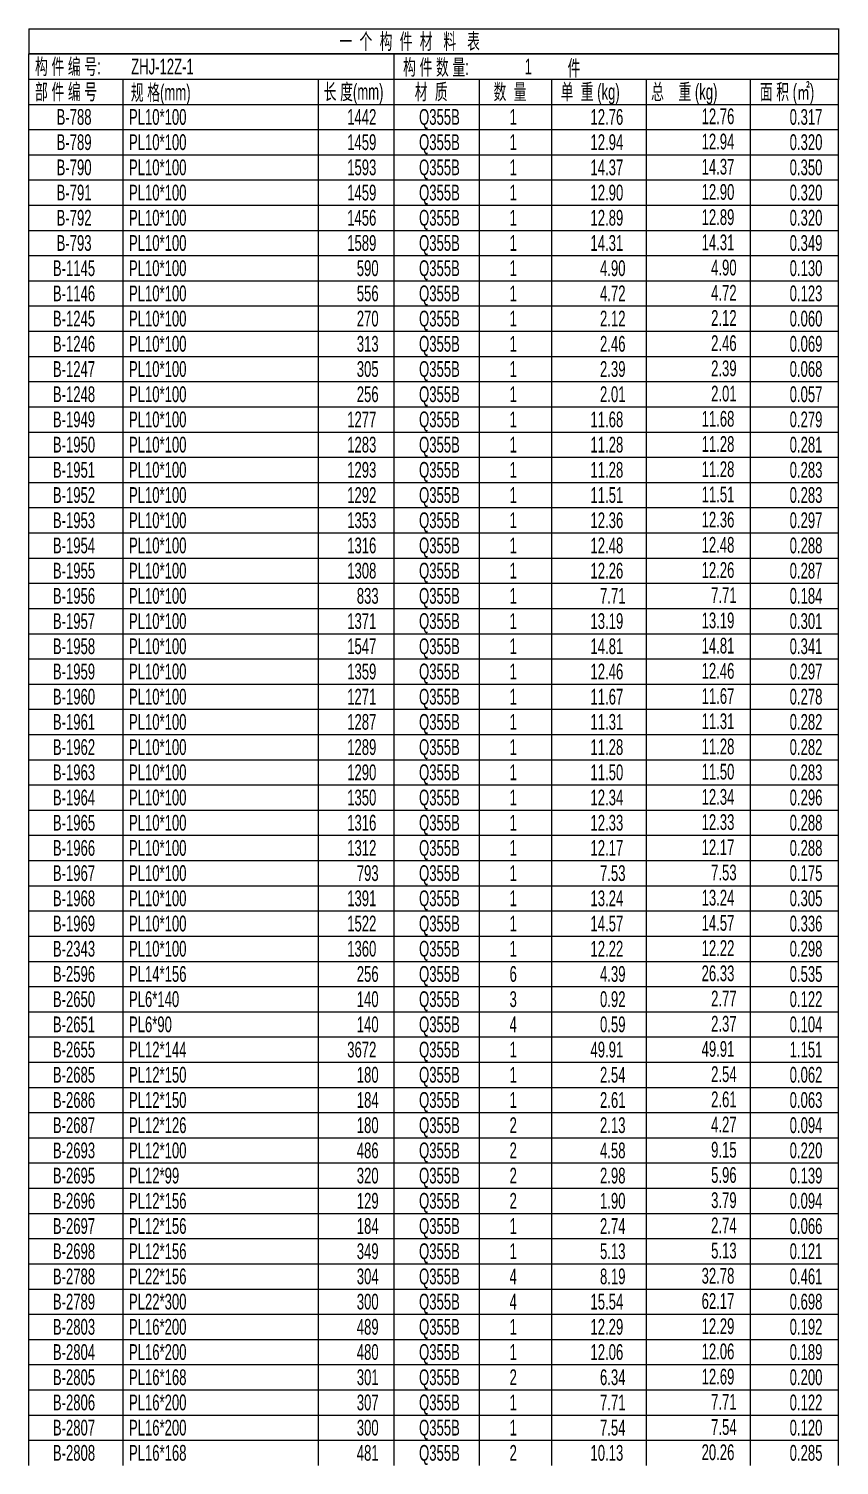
# Model space of a CAD drawing. Header units: millimetres. Extents: x 2835 to 3384, y 515 to 971.
# Drawn here: x 3037.8 to 3166.4, y 743.2 to 971.2 of the extents above; entities that cross this region are included whole.
import ezdxf

# ---------------------------------------------------------------- set-up
doc = ezdxf.new("R2010")
doc.units = ezdxf.units.MM
doc.linetypes.add('XKITLINE00', pattern=[0])
doc.layers.add('OtherObjectType', color=1, linetype='Continuous', lineweight=0)
doc.styles.add('romsim', font='arial.ttf')
doc.styles.get("Standard").update_dxf_attribs({"font": 'arial.ttf'})
doc.styles.add('宋体', font='arial.ttf')
doc.styles.add('新宋体', font='arial.ttf')

# ---------------------------------------------------------------- blocks, each defined once
blk = doc.blocks.new('table')
at = {"layer": 'OtherObjectType', "color": 7, "linetype": 'XKITLINE00', "lineweight": 0}
for p, q in [((0, 0), (128.6, 0)), ((0, 0), (0, -4)), ((128.5, 0), (128.5, -4)), ((0, -4), (128.6, -4)), ((0, -12), (0, -4)), ((128.5, -4), (0, -4)), ((58, -8), (58, -4)), ((128.5, -4), (128.5, -8)), ((0, -8), (128.6, -8)), ((15, -12), (15, -8)), ((46, -12), (46, -8)), ((58, -12), (58, -8)), ((71.5, -12), (71.5, -8)), ((83, -12), (83, -8)), ((98, -12), (98, -8)), ((114.5, -12), (114.5, -8)), ((128.5, -12), (128.5, -8)), ((0, -16), (0, -12)), ((0, -12), (128.5, -12)), ((0, -12), (128.5, -12)), ((15, -16), (15, -12)), ((46, -16), (46, -12)), ((58, -16), (58, -12)), ((71.5, -16), (71.5, -12)), ((83, -16), (83, -12)), ((98, -16), (98, -12)), ((114.5, -16), (114.5, -12)), ((128.5, -16), (128.5, -12)), ((0, -20), (0, -16)), ((0, -16), (128.5, -16)), ((0, -16), (128.5, -16)), ((15, -20), (15, -16)), ((46, -20), (46, -16)), ((58, -20), (58, -16)), ((71.5, -20), (71.5, -16)), ((83, -20), (83, -16)), ((98, -20), (98, -16)), ((114.5, -20), (114.5, -16)), ((128.5, -20), (128.5, -16)), ((0, -24), (0, -20)), ((0, -20), (128.5, -20)), ((0, -20), (128.5, -20)), ((15, -24), (15, -20)), ((46, -24), (46, -20)), ((58, -24), (58, -20)), ((71.5, -24), (71.5, -20)), ((83, -24), (83, -20)), ((98, -24), (98, -20)), ((114.5, -24), (114.5, -20)), ((128.5, -24), (128.5, -20)), ((0, -28), (0, -24)), ((0, -24), (128.5, -24)), ((0, -24), (128.5, -24)), ((15, -28), (15, -24)), ((46, -28), (46, -24)), ((58, -28), (58, -24)), ((71.5, -28), (71.5, -24)), ((83, -28), (83, -24)), ((98, -28), (98, -24)), ((114.5, -28), (114.5, -24)), ((128.5, -28), (128.5, -24)), ((0, -32), (0, -28)), ((0, -28), (128.5, -28)), ((0, -28), (128.5, -28)), ((15, -32), (15, -28)), ((46, -32), (46, -28)), ((58, -32), (58, -28)), ((71.5, -32), (71.5, -28)), ((83, -32), (83, -28)), ((98, -32), (98, -28)), ((114.5, -32), (114.5, -28)), ((128.5, -32), (128.5, -28)), ((0, -36), (0, -32)), ((0, -32), (128.5, -32)), ((0, -32), (128.5, -32)), ((15, -36), (15, -32)), ((46, -36), (46, -32)), ((58, -36), (58, -32)), ((71.5, -36), (71.5, -32)), ((83, -36), (83, -32)), ((98, -36), (98, -32)), ((114.5, -36), (114.5, -32)), ((128.5, -36), (128.5, -32)), ((0, -40), (0, -36)), ((0, -36), (128.5, -36)), ((0, -36), (128.5, -36)), ((15, -40), (15, -36)), ((46, -40), (46, -36)), ((58, -40), (58, -36)), ((71.5, -40), (71.5, -36)), ((83, -40), (83, -36)), ((98, -40), (98, -36)), ((114.5, -40), (114.5, -36)), ((128.5, -40), (128.5, -36)), ((0, -44), (0, -40)), ((0, -40), (128.5, -40)), ((0, -40), (128.5, -40)), ((15, -44), (15, -40)), ((46, -44), (46, -40)), ((58, -44), (58, -40)), ((71.5, -44), (71.5, -40)), ((83, -44), (83, -40)), ((98, -44), (98, -40)), ((114.5, -44), (114.5, -40)), ((128.5, -44), (128.5, -40)), ((0, -48), (0, -44)), ((0, -44), (128.5, -44)), ((0, -44), (128.5, -44)), ((15, -48), (15, -44)), ((46, -48), (46, -44)), ((58, -48), (58, -44)), ((71.5, -48), (71.5, -44)), ((83, -48), (83, -44)), ((98, -48), (98, -44)), ((114.5, -48), (114.5, -44)), ((128.5, -48), (128.5, -44)), ((0, -52), (0, -48)), ((0, -48), (128.5, -48)), ((0, -48), (128.5, -48)), ((15, -52), (15, -48)), ((46, -52), (46, -48)), ((58, -52), (58, -48)), ((71.5, -52), (71.5, -48)), ((83, -52), (83, -48)), ((98, -52), (98, -48)), ((114.5, -52), (114.5, -48)), ((128.5, -52), (128.5, -48)), ((0, -56), (0, -52)), ((0, -52), (128.5, -52)), ((0, -52), (128.5, -52)), ((15, -56), (15, -52)), ((46, -56), (46, -52)), ((58, -56), (58, -52)), ((71.5, -56), (71.5, -52)), ((83, -56), (83, -52)), ((98, -56), (98, -52)), ((114.5, -56), (114.5, -52)), ((128.5, -56), (128.5, -52)), ((0, -60), (0, -56)), ((0, -56), (128.5, -56)), ((0, -56), (128.5, -56)), ((15, -60), (15, -56)), ((46, -60), (46, -56)), ((58, -60), (58, -56)), ((71.5, -60), (71.5, -56)), ((83, -60), (83, -56)), ((98, -60), (98, -56)), ((114.5, -60), (114.5, -56)), ((128.5, -60), (128.5, -56)), ((0, -64), (0, -60)), ((0, -60), (128.5, -60)), ((0, -60), (128.5, -60)), ((15, -64), (15, -60)), ((46, -64), (46, -60)), ((58, -64), (58, -60)), ((71.5, -64), (71.5, -60)), ((83, -64), (83, -60)), ((98, -64), (98, -60)), ((114.5, -64), (114.5, -60)), ((128.5, -64), (128.5, -60)), ((0, -68), (0, -64)), ((0, -64), (128.5, -64)), ((0, -64), (128.5, -64)), ((15, -68), (15, -64)), ((46, -68), (46, -64)), ((58, -68), (58, -64)), ((71.5, -68), (71.5, -64)), ((83, -68), (83, -64)), ((98, -68), (98, -64)), ((114.5, -68), (114.5, -64)), ((128.5, -68), (128.5, -64)), ((0, -72), (0, -68)), ((0, -68), (128.5, -68)), ((0, -68), (128.5, -68)), ((15, -72), (15, -68)), ((46, -72), (46, -68)), ((58, -72), (58, -68)), ((71.5, -72), (71.5, -68)), ((83, -72), (83, -68)), ((98, -72), (98, -68)), ((114.5, -72), (114.5, -68)), ((128.5, -72), (128.5, -68)), ((0, -76), (0, -72)), ((0, -72), (128.5, -72)), ((0, -72), (128.5, -72)), ((15, -76), (15, -72)), ((46, -76), (46, -72)), ((58, -76), (58, -72)), ((71.5, -76), (71.5, -72)), ((83, -76), (83, -72)), ((98, -76), (98, -72)), ((114.5, -76), (114.5, -72)), ((128.5, -76), (128.5, -72)), ((0, -80), (0, -76)), ((0, -76), (128.5, -76)), ((0, -76), (128.5, -76)), ((15, -80), (15, -76)), ((46, -80), (46, -76)), ((58, -80), (58, -76)), ((71.5, -80), (71.5, -76)), ((83, -80), (83, -76)), ((98, -80), (98, -76)), ((114.5, -80), (114.5, -76)), ((128.5, -80), (128.5, -76)), ((0, -84), (0, -80)), ((0, -80), (128.5, -80)), ((0, -80), (128.5, -80)), ((15, -84), (15, -80)), ((46, -84), (46, -80)), ((58, -84), (58, -80)), ((71.5, -84), (71.5, -80)), ((83, -84), (83, -80)), ((98, -84), (98, -80)), ((114.5, -84), (114.5, -80)), ((128.5, -84), (128.5, -80)), ((0, -88), (0, -84)), ((0, -84), (128.5, -84)), ((0, -84), (128.5, -84)), ((15, -88), (15, -84)), ((46, -88), (46, -84)), ((58, -88), (58, -84)), ((71.5, -88), (71.5, -84)), ((83, -88), (83, -84)), ((98, -88), (98, -84)), ((114.5, -88), (114.5, -84)), ((128.5, -88), (128.5, -84)), ((0, -92), (0, -88)), ((0, -88), (128.5, -88)), ((0, -88), (128.5, -88)), ((15, -92), (15, -88)), ((46, -92), (46, -88)), ((58, -92), (58, -88)), ((71.5, -92), (71.5, -88)), ((83, -92), (83, -88)), ((98, -92), (98, -88)), ((114.5, -92), (114.5, -88)), ((128.5, -92), (128.5, -88)), ((0, -96), (0, -92)), ((0, -92), (128.5, -92)), ((0, -92), (128.5, -92)), ((15, -96), (15, -92)), ((46, -96), (46, -92)), ((58, -96), (58, -92)), ((71.5, -96), (71.5, -92)), ((83, -96), (83, -92)), ((98, -96), (98, -92)), ((114.5, -96), (114.5, -92)), ((128.5, -96), (128.5, -92)), ((0, -100), (0, -96)), ((0, -96), (128.5, -96)), ((0, -96), (128.5, -96)), ((15, -100), (15, -96)), ((46, -100), (46, -96)), ((58, -100), (58, -96)), ((71.5, -100), (71.5, -96)), ((83, -100), (83, -96)), ((98, -100), (98, -96)), ((114.5, -100), (114.5, -96)), ((128.5, -100), (128.5, -96)), ((0, -104), (0, -100)), ((0, -100), (128.5, -100)), ((0, -100), (128.5, -100)), ((15, -104), (15, -100)), ((46, -104), (46, -100)), ((58, -104), (58, -100)), ((71.5, -104), (71.5, -100)), ((83, -104), (83, -100)), ((98, -104), (98, -100)), ((114.5, -104), (114.5, -100)), ((128.5, -104), (128.5, -100)), ((0, -108), (0, -104)), ((0, -104), (128.5, -104)), ((0, -104), (128.5, -104)), ((15, -108), (15, -104)), ((46, -108), (46, -104)), ((58, -108), (58, -104)), ((71.5, -108), (71.5, -104)), ((83, -108), (83, -104)), ((98, -108), (98, -104)), ((114.5, -108), (114.5, -104)), ((128.5, -108), (128.5, -104)), ((0, -112), (0, -108)), ((0, -108), (128.5, -108)), ((0, -108), (128.5, -108)), ((15, -112), (15, -108)), ((46, -112), (46, -108)), ((58, -112), (58, -108)), ((71.5, -112), (71.5, -108)), ((83, -112), (83, -108)), ((98, -112), (98, -108)), ((114.5, -112), (114.5, -108)), ((128.5, -112), (128.5, -108)), ((0, -116), (0, -112)), ((0, -112), (128.5, -112)), ((0, -112), (128.5, -112)), ((15, -116), (15, -112)), ((46, -116), (46, -112)), ((58, -116), (58, -112)), ((71.5, -116), (71.5, -112)), ((83, -116), (83, -112)), ((98, -116), (98, -112)), ((114.5, -116), (114.5, -112)), ((128.5, -116), (128.5, -112)), ((0, -120), (0, -116)), ((0, -116), (128.5, -116)), ((0, -116), (128.5, -116)), ((15, -120), (15, -116)), ((46, -120), (46, -116)), ((58, -120), (58, -116)), ((71.5, -120), (71.5, -116)), ((83, -120), (83, -116)), ((98, -120), (98, -116)), ((114.5, -120), (114.5, -116)), ((128.5, -120), (128.5, -116)), ((0, -124), (0, -120)), ((0, -120), (128.5, -120)), ((0, -120), (128.5, -120)), ((15, -124), (15, -120)), ((46, -124), (46, -120)), ((58, -124), (58, -120)), ((71.5, -124), (71.5, -120)), ((83, -124), (83, -120)), ((98, -124), (98, -120)), ((114.5, -124), (114.5, -120)), ((128.5, -124), (128.5, -120)), ((0, -128), (0, -124)), ((0, -124), (128.5, -124)), ((0, -124), (128.5, -124)), ((15, -128), (15, -124)), ((46, -128), (46, -124)), ((58, -128), (58, -124)), ((71.5, -128), (71.5, -124)), ((83, -128), (83, -124)), ((98, -128), (98, -124)), ((114.5, -128), (114.5, -124)), ((128.5, -128), (128.5, -124)), ((0, -132), (0, -128)), ((0, -128), (128.5, -128)), ((0, -128), (128.5, -128)), ((15, -132), (15, -128)), ((46, -132), (46, -128)), ((58, -132), (58, -128)), ((71.5, -132), (71.5, -128)), ((83, -132), (83, -128)), ((98, -132), (98, -128)), ((114.5, -132), (114.5, -128)), ((128.5, -132), (128.5, -128)), ((0, -136), (0, -132)), ((0, -132), (128.5, -132)), ((0, -132), (128.5, -132)), ((15, -136), (15, -132)), ((46, -136), (46, -132)), ((58, -136), (58, -132)), ((71.5, -136), (71.5, -132)), ((83, -136), (83, -132)), ((98, -136), (98, -132)), ((114.5, -136), (114.5, -132)), ((128.5, -136), (128.5, -132)), ((0, -140), (0, -136)), ((0, -136), (128.5, -136)), ((0, -136), (128.5, -136)), ((15, -140), (15, -136)), ((46, -140), (46, -136)), ((58, -140), (58, -136)), ((71.5, -140), (71.5, -136)), ((83, -140), (83, -136)), ((98, -140), (98, -136)), ((114.5, -140), (114.5, -136)), ((128.5, -140), (128.5, -136)), ((0, -144), (0, -140)), ((0, -140), (128.5, -140)), ((0, -140), (128.5, -140)), ((15, -144), (15, -140)), ((46, -144), (46, -140)), ((58, -144), (58, -140)), ((71.5, -144), (71.5, -140)), ((83, -144), (83, -140)), ((98, -144), (98, -140)), ((114.5, -144), (114.5, -140)), ((128.5, -144), (128.5, -140)), ((0, -148), (0, -144)), ((0, -144), (128.5, -144)), ((0, -144), (128.5, -144)), ((15, -148), (15, -144)), ((46, -148), (46, -144)), ((58, -148), (58, -144)), ((71.5, -148), (71.5, -144)), ((83, -148), (83, -144)), ((98, -148), (98, -144)), ((114.5, -148), (114.5, -144)), ((128.5, -148), (128.5, -144)), ((0, -152), (0, -148)), ((0, -148), (128.5, -148)), ((0, -148), (128.5, -148)), ((15, -152), (15, -148)), ((46, -152), (46, -148)), ((58, -152), (58, -148)), ((71.5, -152), (71.5, -148)), ((83, -152), (83, -148)), ((98, -152), (98, -148)), ((114.5, -152), (114.5, -148)), ((128.5, -152), (128.5, -148)), ((0, -156), (0, -152)), ((0, -152), (128.5, -152)), ((0, -152), (128.5, -152)), ((15, -156), (15, -152)), ((46, -156), (46, -152)), ((58, -156), (58, -152)), ((71.5, -156), (71.5, -152)), ((83, -156), (83, -152)), ((98, -156), (98, -152)), ((114.5, -156), (114.5, -152)), ((128.5, -156), (128.5, -152)), ((0, -160), (0, -156)), ((0, -156), (128.5, -156)), ((0, -156), (128.5, -156)), ((15, -160), (15, -156)), ((46, -160), (46, -156)), ((58, -160), (58, -156)), ((71.5, -160), (71.5, -156)), ((83, -160), (83, -156)), ((98, -160), (98, -156)), ((114.5, -160), (114.5, -156)), ((128.5, -160), (128.5, -156)), ((0, -164), (0, -160)), ((0, -160), (128.5, -160)), ((0, -160), (128.5, -160)), ((15, -164), (15, -160)), ((46, -164), (46, -160)), ((58, -164), (58, -160)), ((71.5, -164), (71.5, -160)), ((83, -164), (83, -160)), ((98, -164), (98, -160)), ((114.5, -164), (114.5, -160)), ((128.5, -164), (128.5, -160)), ((0, -168), (0, -164)), ((0, -164), (128.5, -164)), ((0, -164), (128.5, -164)), ((15, -168), (15, -164)), ((46, -168), (46, -164)), ((58, -168), (58, -164)), ((71.5, -168), (71.5, -164)), ((83, -168), (83, -164)), ((98, -168), (98, -164)), ((114.5, -168), (114.5, -164)), ((128.5, -168), (128.5, -164)), ((0, -172), (0, -168)), ((0, -168), (128.5, -168)), ((0, -168), (128.5, -168)), ((15, -172), (15, -168)), ((46, -172), (46, -168)), ((58, -172), (58, -168)), ((71.5, -172), (71.5, -168)), ((83, -172), (83, -168)), ((98, -172), (98, -168)), ((114.5, -172), (114.5, -168)), ((128.5, -172), (128.5, -168)), ((0, -176), (0, -172)), ((0, -172), (128.5, -172)), ((0, -172), (128.5, -172)), ((15, -176), (15, -172)), ((46, -176), (46, -172)), ((58, -176), (58, -172)), ((71.5, -176), (71.5, -172)), ((83, -176), (83, -172)), ((98, -176), (98, -172)), ((114.5, -176), (114.5, -172)), ((128.5, -176), (128.5, -172)), ((0, -180), (0, -176)), ((0, -176), (128.5, -176)), ((0, -176), (128.5, -176)), ((15, -180), (15, -176)), ((46, -180), (46, -176)), ((58, -180), (58, -176)), ((71.5, -180), (71.5, -176)), ((83, -180), (83, -176)), ((98, -180), (98, -176)), ((114.5, -180), (114.5, -176)), ((128.5, -180), (128.5, -176)), ((0, -184), (0, -180)), ((0, -180), (128.5, -180)), ((0, -180), (128.5, -180)), ((15, -184), (15, -180)), ((46, -184), (46, -180)), ((58, -184), (58, -180)), ((71.5, -184), (71.5, -180)), ((83, -184), (83, -180)), ((98, -184), (98, -180)), ((114.5, -184), (114.5, -180)), ((128.5, -184), (128.5, -180)), ((0, -188), (0, -184)), ((0, -184), (128.5, -184)), ((0, -184), (128.5, -184)), ((15, -188), (15, -184)), ((46, -188), (46, -184)), ((58, -188), (58, -184)), ((71.5, -188), (71.5, -184)), ((83, -188), (83, -184)), ((98, -188), (98, -184)), ((114.5, -188), (114.5, -184)), ((128.5, -188), (128.5, -184)), ((0, -192), (0, -188)), ((0, -188), (128.5, -188)), ((0, -188), (128.5, -188)), ((15, -192), (15, -188)), ((46, -192), (46, -188)), ((58, -192), (58, -188)), ((71.5, -192), (71.5, -188)), ((83, -192), (83, -188)), ((98, -192), (98, -188)), ((114.5, -192), (114.5, -188)), ((128.5, -192), (128.5, -188)), ((0, -196), (0, -192)), ((0, -192), (128.5, -192)), ((0, -192), (128.5, -192)), ((15, -196), (15, -192)), ((46, -196), (46, -192)), ((58, -196), (58, -192)), ((71.5, -196), (71.5, -192)), ((83, -196), (83, -192)), ((98, -196), (98, -192)), ((114.5, -196), (114.5, -192)), ((128.5, -196), (128.5, -192)), ((0, -200), (0, -196)), ((0, -196), (128.5, -196)), ((0, -196), (128.5, -196)), ((15, -200), (15, -196)), ((46, -200), (46, -196)), ((58, -200), (58, -196)), ((71.5, -200), (71.5, -196)), ((83, -200), (83, -196)), ((98, -200), (98, -196)), ((114.5, -200), (114.5, -196)), ((128.5, -200), (128.5, -196)), ((0, -204), (0, -200)), ((0, -200), (128.5, -200)), ((0, -200), (128.5, -200)), ((15, -204), (15, -200)), ((46, -204), (46, -200)), ((58, -204), (58, -200)), ((71.5, -204), (71.5, -200)), ((83, -204), (83, -200)), ((98, -204), (98, -200)), ((114.5, -204), (114.5, -200)), ((128.5, -204), (128.5, -200)), ((0, -208), (0, -204)), ((0, -204), (128.5, -204)), ((0, -204), (128.5, -204)), ((15, -208), (15, -204)), ((46, -208), (46, -204)), ((58, -208), (58, -204)), ((71.5, -208), (71.5, -204)), ((83, -208), (83, -204)), ((98, -208), (98, -204)), ((114.5, -208), (114.5, -204)), ((128.5, -208), (128.5, -204)), ((0, -212), (0, -208)), ((0, -208), (128.5, -208)), ((0, -208), (128.5, -208)), ((15, -212), (15, -208)), ((46, -212), (46, -208)), ((58, -212), (58, -208)), ((71.5, -212), (71.5, -208)), ((83, -212), (83, -208)), ((98, -212), (98, -208)), ((114.5, -212), (114.5, -208)), ((128.5, -212), (128.5, -208)), ((0, -216), (0, -212)), ((0, -212), (128.5, -212)), ((0, -212), (128.5, -212)), ((15, -216), (15, -212)), ((46, -216), (46, -212)), ((58, -216), (58, -212)), ((71.5, -216), (71.5, -212)), ((83, -216), (83, -212)), ((98, -216), (98, -212)), ((114.5, -216), (114.5, -212)), ((128.5, -216), (128.5, -212)), ((0, -220), (0, -216)), ((0, -216), (128.5, -216)), ((0, -216), (128.5, -216)), ((15, -220), (15, -216)), ((46, -220), (46, -216)), ((58, -220), (58, -216)), ((71.5, -220), (71.5, -216)), ((83, -220), (83, -216)), ((98, -220), (98, -216)), ((114.5, -220), (114.5, -216)), ((128.5, -220), (128.5, -216)), ((0, -224), (0, -220)), ((0, -220), (128.5, -220)), ((0, -220), (128.5, -220)), ((15, -224), (15, -220)), ((46, -224), (46, -220)), ((58, -224), (58, -220)), ((71.5, -224), (71.5, -220)), ((83, -224), (83, -220)), ((98, -224), (98, -220)), ((114.5, -224), (114.5, -220)), ((128.5, -224), (128.5, -220)), ((0, -228), (0, -224)), ((0, -224), (128.5, -224)), ((0, -224), (128.5, -224)), ((15, -228), (15, -224)), ((46, -228), (46, -224)), ((58, -228), (58, -224)), ((71.5, -228), (71.5, -224)), ((83, -228), (83, -224)), ((98, -228), (98, -224)), ((114.5, -228), (114.5, -224)), ((128.5, -228), (128.5, -224))]:
    blk.add_line(p, q, dxfattribs=at)
for tag, p in [('总重量', (16.03, -455.28)), ('总面积', (60.37, -455.36))]:
    blk.add_attdef(tag, p, '', height=2.5)
at = {"layer": 'OtherObjectType', "color": 7, "width": 0.595}
for s, style, p in [('一  个  构  件  材   料   表', '宋体', (49.3, -3.25)), ('构 件 编 号:', '宋体', (1, -7.25)), ('构 件 数 量:', '宋体', (59.4, -7.35)), ('ZHJ-12Z-1', 'romsim', (16.25, -7.25)), ('1', 'romsim', (78.69, -7.25)), ('件', '宋体', (85.5, -7.5)), ('部 件 编 号', '宋体', (1, -11.25)), ('规 格(mm)', '宋体', (16.2, -11.35)), ('长 度(mm)', '宋体', (46.8, -11.25)), ('材  质', '宋体', (61.25, -11.25)), ('数  量', '宋体', (73.75, -11.25)), ('单  重 (kg)', '宋体', (84.4, -11.25)), ('总    重 (kg)', '宋体', (98.75, -11.25)), ('面 积 (㎡)', '宋体', (116, -11.25)), ('B-788', '新宋体', (4.42, -15.25)), ('PL10*100', '宋体', (15.9, -15.25)), ('1442', 'romsim', (50.53, -15.25)), ('Q355B', '宋体', (61.93, -15.25)), ('1', 'romsim', (76.29, -15.25)), ('12.76', 'romsim', (89.13, -15.25)), ('12.76', 'romsim', (106.76, -15.15)), ('0.317', 'romsim', (120.73, -15.25)), ('B-789', '新宋体', (4.42, -19.25)), ('PL10*100', '宋体', (15.9, -19.25)), ('1459', 'romsim', (50.53, -19.25)), ('Q355B', '宋体', (61.93, -19.25)), ('1', 'romsim', (76.29, -19.25)), ('12.94', 'romsim', (89.13, -19.25)), ('12.94', 'romsim', (106.76, -19.15)), ('0.320', 'romsim', (120.73, -19.25)), ('B-790', '新宋体', (4.42, -23.25)), ('PL10*100', '宋体', (15.9, -23.25)), ('1593', 'romsim', (50.53, -23.25)), ('Q355B', '宋体', (61.93, -23.25)), ('1', 'romsim', (76.29, -23.25)), ('14.37', 'romsim', (89.13, -23.25)), ('14.37', 'romsim', (106.76, -23.15)), ('0.350', 'romsim', (120.73, -23.25)), ('B-791', '新宋体', (4.42, -27.25)), ('PL10*100', '宋体', (15.9, -27.25)), ('1459', 'romsim', (50.53, -27.25)), ('Q355B', '宋体', (61.93, -27.25)), ('1', 'romsim', (76.29, -27.25)), ('12.90', 'romsim', (89.13, -27.25)), ('12.90', 'romsim', (106.76, -27.15)), ('0.320', 'romsim', (120.73, -27.25)), ('B-792', '新宋体', (4.42, -31.25)), ('PL10*100', '宋体', (15.9, -31.25)), ('1456', 'romsim', (50.53, -31.25)), ('Q355B', '宋体', (61.93, -31.25)), ('1', 'romsim', (76.29, -31.25)), ('12.89', 'romsim', (89.13, -31.25)), ('12.89', 'romsim', (106.76, -31.15)), ('0.320', 'romsim', (120.73, -31.25)), ('B-793', '新宋体', (4.42, -35.25)), ('PL10*100', '宋体', (15.9, -35.25)), ('1589', 'romsim', (50.53, -35.25)), ('Q355B', '宋体', (61.93, -35.25)), ('1', 'romsim', (76.29, -35.25)), ('14.31', 'romsim', (89.13, -35.25)), ('14.31', 'romsim', (106.76, -35.15)), ('0.349', 'romsim', (120.73, -35.25)), ('B-1145', '新宋体', (3.83, -39.25)), ('PL10*100', '宋体', (15.9, -39.25)), ('590', 'romsim', (52.05, -39.25)), ('Q355B', '宋体', (61.93, -39.25)), ('1', 'romsim', (76.29, -39.25)), ('4.90', 'romsim', (90.64, -39.25)), ('4.90', 'romsim', (108.27, -39.15)), ('0.130', 'romsim', (120.73, -39.25)), ('B-1146', '新宋体', (3.83, -43.25)), ('PL10*100', '宋体', (15.9, -43.25)), ('556', 'romsim', (52.05, -43.25)), ('Q355B', '宋体', (61.93, -43.25)), ('1', 'romsim', (76.29, -43.25)), ('4.72', 'romsim', (90.64, -43.25)), ('4.72', 'romsim', (108.27, -43.15)), ('0.123', 'romsim', (120.73, -43.25)), ('B-1245', '新宋体', (3.83, -47.25)), ('PL10*100', '宋体', (15.9, -47.25)), ('270', 'romsim', (52.05, -47.25)), ('Q355B', '宋体', (61.93, -47.25)), ('1', 'romsim', (76.29, -47.25)), ('2.12', 'romsim', (90.64, -47.25)), ('2.12', 'romsim', (108.27, -47.15)), ('0.060', 'romsim', (120.73, -47.25)), ('B-1246', '新宋体', (3.83, -51.25)), ('PL10*100', '宋体', (15.9, -51.25)), ('313', 'romsim', (52.05, -51.25)), ('Q355B', '宋体', (61.93, -51.25)), ('1', 'romsim', (76.29, -51.25)), ('2.46', 'romsim', (90.64, -51.25)), ('2.46', 'romsim', (108.27, -51.15)), ('0.069', 'romsim', (120.73, -51.25)), ('B-1247', '新宋体', (3.83, -55.25)), ('PL10*100', '宋体', (15.9, -55.25)), ('305', 'romsim', (52.05, -55.25)), ('Q355B', '宋体', (61.93, -55.25)), ('1', 'romsim', (76.29, -55.25)), ('2.39', 'romsim', (90.64, -55.25)), ('2.39', 'romsim', (108.27, -55.15)), ('0.068', 'romsim', (120.73, -55.25)), ('B-1248', '新宋体', (3.83, -59.25)), ('PL10*100', '宋体', (15.9, -59.25)), ('256', 'romsim', (52.05, -59.25)), ('Q355B', '宋体', (61.93, -59.25)), ('1', 'romsim', (76.29, -59.25)), ('2.01', 'romsim', (90.64, -59.25)), ('2.01', 'romsim', (108.27, -59.15)), ('0.057', 'romsim', (120.73, -59.25)), ('B-1949', '新宋体', (3.83, -63.25)), ('PL10*100', '宋体', (15.9, -63.25)), ('1277', 'romsim', (50.53, -63.25)), ('Q355B', '宋体', (61.93, -63.25)), ('1', 'romsim', (76.29, -63.25)), ('11.68', 'romsim', (89.13, -63.25)), ('11.68', 'romsim', (106.76, -63.15)), ('0.279', 'romsim', (120.73, -63.25)), ('B-1950', '新宋体', (3.83, -67.25)), ('PL10*100', '宋体', (15.9, -67.25)), ('1283', 'romsim', (50.53, -67.25)), ('Q355B', '宋体', (61.93, -67.25)), ('1', 'romsim', (76.29, -67.25)), ('11.28', 'romsim', (89.13, -67.25)), ('11.28', 'romsim', (106.76, -67.15)), ('0.281', 'romsim', (120.73, -67.25)), ('B-1951', '新宋体', (3.83, -71.25)), ('PL10*100', '宋体', (15.9, -71.25)), ('1293', 'romsim', (50.53, -71.25)), ('Q355B', '宋体', (61.93, -71.25)), ('1', 'romsim', (76.29, -71.25)), ('11.28', 'romsim', (89.13, -71.25)), ('11.28', 'romsim', (106.76, -71.15)), ('0.283', 'romsim', (120.73, -71.25)), ('B-1952', '新宋体', (3.83, -75.25)), ('PL10*100', '宋体', (15.9, -75.25)), ('1292', 'romsim', (50.53, -75.25)), ('Q355B', '宋体', (61.93, -75.25)), ('1', 'romsim', (76.29, -75.25)), ('11.51', 'romsim', (89.13, -75.25)), ('11.51', 'romsim', (106.76, -75.15)), ('0.283', 'romsim', (120.73, -75.25)), ('B-1953', '新宋体', (3.83, -79.25)), ('PL10*100', '宋体', (15.9, -79.25)), ('1353', 'romsim', (50.53, -79.25)), ('Q355B', '宋体', (61.93, -79.25)), ('1', 'romsim', (76.29, -79.25)), ('12.36', 'romsim', (89.13, -79.25)), ('12.36', 'romsim', (106.76, -79.15)), ('0.297', 'romsim', (120.73, -79.25)), ('B-1954', '新宋体', (3.83, -83.25)), ('PL10*100', '宋体', (15.9, -83.25)), ('1316', 'romsim', (50.53, -83.25)), ('Q355B', '宋体', (61.93, -83.25)), ('1', 'romsim', (76.29, -83.25)), ('12.48', 'romsim', (89.13, -83.25)), ('12.48', 'romsim', (106.76, -83.15)), ('0.288', 'romsim', (120.73, -83.25)), ('B-1955', '新宋体', (3.83, -87.25)), ('PL10*100', '宋体', (15.9, -87.25)), ('1308', 'romsim', (50.53, -87.25)), ('Q355B', '宋体', (61.93, -87.25)), ('1', 'romsim', (76.29, -87.25)), ('12.26', 'romsim', (89.13, -87.25)), ('12.26', 'romsim', (106.76, -87.15)), ('0.287', 'romsim', (120.73, -87.25)), ('B-1956', '新宋体', (3.83, -91.25)), ('PL10*100', '宋体', (15.9, -91.25)), ('833', 'romsim', (52.05, -91.25)), ('Q355B', '宋体', (61.93, -91.25)), ('1', 'romsim', (76.29, -91.25)), ('7.71', 'romsim', (90.64, -91.25)), ('7.71', 'romsim', (108.27, -91.15)), ('0.184', 'romsim', (120.73, -91.25)), ('B-1957', '新宋体', (3.83, -95.25)), ('PL10*100', '宋体', (15.9, -95.25)), ('1371', 'romsim', (50.53, -95.25)), ('Q355B', '宋体', (61.93, -95.25)), ('1', 'romsim', (76.29, -95.25)), ('13.19', 'romsim', (89.13, -95.25)), ('13.19', 'romsim', (106.76, -95.15)), ('0.301', 'romsim', (120.73, -95.25)), ('B-1958', '新宋体', (3.83, -99.25)), ('PL10*100', '宋体', (15.9, -99.25)), ('1547', 'romsim', (50.53, -99.25)), ('Q355B', '宋体', (61.93, -99.25)), ('1', 'romsim', (76.29, -99.25)), ('14.81', 'romsim', (89.13, -99.25)), ('14.81', 'romsim', (106.76, -99.15)), ('0.341', 'romsim', (120.73, -99.25)), ('B-1959', '新宋体', (3.83, -103.25)), ('PL10*100', '宋体', (15.9, -103.25)), ('1359', 'romsim', (50.53, -103.25)), ('Q355B', '宋体', (61.93, -103.25)), ('1', 'romsim', (76.29, -103.25)), ('12.46', 'romsim', (89.13, -103.25)), ('12.46', 'romsim', (106.76, -103.15)), ('0.297', 'romsim', (120.73, -103.25)), ('B-1960', '新宋体', (3.83, -107.25)), ('PL10*100', '宋体', (15.9, -107.25)), ('1271', 'romsim', (50.53, -107.25)), ('Q355B', '宋体', (61.93, -107.25)), ('1', 'romsim', (76.29, -107.25)), ('11.67', 'romsim', (89.13, -107.25)), ('11.67', 'romsim', (106.76, -107.15)), ('0.278', 'romsim', (120.73, -107.25)), ('B-1961', '新宋体', (3.83, -111.25)), ('PL10*100', '宋体', (15.9, -111.25)), ('1287', 'romsim', (50.53, -111.25)), ('Q355B', '宋体', (61.93, -111.25)), ('1', 'romsim', (76.29, -111.25)), ('11.31', 'romsim', (89.13, -111.25)), ('11.31', 'romsim', (106.76, -111.15)), ('0.282', 'romsim', (120.73, -111.25)), ('B-1962', '新宋体', (3.83, -115.25)), ('PL10*100', '宋体', (15.9, -115.25)), ('1289', 'romsim', (50.53, -115.25)), ('Q355B', '宋体', (61.93, -115.25)), ('1', 'romsim', (76.29, -115.25)), ('11.28', 'romsim', (89.13, -115.25)), ('11.28', 'romsim', (106.76, -115.15)), ('0.282', 'romsim', (120.73, -115.25)), ('B-1963', '新宋体', (3.83, -119.25)), ('PL10*100', '宋体', (15.9, -119.25)), ('1290', 'romsim', (50.53, -119.25)), ('Q355B', '宋体', (61.93, -119.25)), ('1', 'romsim', (76.29, -119.25)), ('11.50', 'romsim', (89.13, -119.25)), ('11.50', 'romsim', (106.76, -119.15)), ('0.283', 'romsim', (120.73, -119.25)), ('B-1964', '新宋体', (3.83, -123.25)), ('PL10*100', '宋体', (15.9, -123.25)), ('1350', 'romsim', (50.53, -123.25)), ('Q355B', '宋体', (61.93, -123.25)), ('1', 'romsim', (76.29, -123.25)), ('12.34', 'romsim', (89.13, -123.25)), ('12.34', 'romsim', (106.76, -123.15)), ('0.296', 'romsim', (120.73, -123.25)), ('B-1965', '新宋体', (3.83, -127.25)), ('PL10*100', '宋体', (15.9, -127.25)), ('1316', 'romsim', (50.53, -127.25)), ('Q355B', '宋体', (61.93, -127.25)), ('1', 'romsim', (76.29, -127.25)), ('12.33', 'romsim', (89.13, -127.25)), ('12.33', 'romsim', (106.76, -127.15)), ('0.288', 'romsim', (120.73, -127.25)), ('B-1966', '新宋体', (3.83, -131.25)), ('PL10*100', '宋体', (15.9, -131.25)), ('1312', 'romsim', (50.53, -131.25)), ('Q355B', '宋体', (61.93, -131.25)), ('1', 'romsim', (76.29, -131.25)), ('12.17', 'romsim', (89.13, -131.25)), ('12.17', 'romsim', (106.76, -131.15)), ('0.288', 'romsim', (120.73, -131.25)), ('B-1967', '新宋体', (3.83, -135.25)), ('PL10*100', '宋体', (15.9, -135.25)), ('793', 'romsim', (52.05, -135.25)), ('Q355B', '宋体', (61.93, -135.25)), ('1', 'romsim', (76.29, -135.25)), ('7.53', 'romsim', (90.64, -135.25)), ('7.53', 'romsim', (108.27, -135.15)), ('0.175', 'romsim', (120.73, -135.25)), ('B-1968', '新宋体', (3.83, -139.25)), ('PL10*100', '宋体', (15.9, -139.25)), ('1391', 'romsim', (50.53, -139.25)), ('Q355B', '宋体', (61.93, -139.25)), ('1', 'romsim', (76.29, -139.25)), ('13.24', 'romsim', (89.13, -139.25)), ('13.24', 'romsim', (106.76, -139.15)), ('0.305', 'romsim', (120.73, -139.25)), ('B-1969', '新宋体', (3.83, -143.25)), ('PL10*100', '宋体', (15.9, -143.25)), ('1522', 'romsim', (50.53, -143.25)), ('Q355B', '宋体', (61.93, -143.25)), ('1', 'romsim', (76.29, -143.25)), ('14.57', 'romsim', (89.13, -143.25)), ('14.57', 'romsim', (106.76, -143.15)), ('0.336', 'romsim', (120.73, -143.25)), ('B-2343', '新宋体', (3.83, -147.25)), ('PL10*100', '宋体', (15.9, -147.25)), ('1360', 'romsim', (50.53, -147.25)), ('Q355B', '宋体', (61.93, -147.25)), ('1', 'romsim', (76.29, -147.25)), ('12.22', 'romsim', (89.13, -147.25)), ('12.22', 'romsim', (106.76, -147.15)), ('0.298', 'romsim', (120.73, -147.25)), ('B-2596', '新宋体', (3.83, -151.25)), ('PL14*156', '宋体', (15.9, -151.25)), ('256', 'romsim', (52.05, -151.25)), ('Q355B', '宋体', (61.93, -151.25)), ('6', 'romsim', (76.29, -151.25)), ('4.39', 'romsim', (90.64, -151.25)), ('26.33', 'romsim', (106.76, -151.15)), ('0.535', 'romsim', (120.73, -151.25)), ('B-2650', '新宋体', (3.83, -155.25)), ('PL6*140', '宋体', (15.9, -155.25)), ('140', 'romsim', (52.05, -155.25)), ('Q355B', '宋体', (61.93, -155.25)), ('3', 'romsim', (76.29, -155.25)), ('0.92', 'romsim', (90.64, -155.25)), ('2.77', 'romsim', (108.27, -155.15)), ('0.122', 'romsim', (120.73, -155.25)), ('B-2651', '新宋体', (3.83, -159.25)), ('PL6*90', '宋体', (15.9, -159.25)), ('140', 'romsim', (52.05, -159.25)), ('Q355B', '宋体', (61.93, -159.25)), ('4', 'romsim', (76.29, -159.25)), ('0.59', 'romsim', (90.64, -159.25)), ('2.37', 'romsim', (108.27, -159.15)), ('0.104', 'romsim', (120.73, -159.25)), ('B-2655', '新宋体', (3.83, -163.25)), ('PL12*144', '宋体', (15.9, -163.25)), ('3672', 'romsim', (50.53, -163.25)), ('Q355B', '宋体', (61.93, -163.25)), ('1', 'romsim', (76.29, -163.25)), ('49.91', 'romsim', (89.13, -163.25)), ('49.91', 'romsim', (106.76, -163.15)), ('1.151', 'romsim', (120.73, -163.25)), ('B-2685', '新宋体', (3.83, -167.25)), ('PL12*150', '宋体', (15.9, -167.25)), ('180', 'romsim', (52.05, -167.25)), ('Q355B', '宋体', (61.93, -167.25)), ('1', 'romsim', (76.29, -167.25)), ('2.54', 'romsim', (90.64, -167.25)), ('2.54', 'romsim', (108.27, -167.15)), ('0.062', 'romsim', (120.73, -167.25)), ('2.61', 'romsim', (108.27, -171.15)), ('B-2686', '新宋体', (3.83, -171.25)), ('PL12*150', '宋体', (15.9, -171.25)), ('184', 'romsim', (52.05, -171.25)), ('Q355B', '宋体', (61.93, -171.25)), ('1', 'romsim', (76.29, -171.25)), ('2.61', 'romsim', (90.64, -171.25)), ('0.063', 'romsim', (120.73, -171.25)), ('B-2687', '新宋体', (3.83, -175.25)), ('PL12*126', '宋体', (15.9, -175.25)), ('180', 'romsim', (52.05, -175.25)), ('Q355B', '宋体', (61.93, -175.25)), ('2', 'romsim', (76.29, -175.25)), ('2.13', 'romsim', (90.64, -175.25)), ('4.27', 'romsim', (108.27, -175.15)), ('0.094', 'romsim', (120.73, -175.25)), ('B-2693', '新宋体', (3.83, -179.25)), ('PL12*100', '宋体', (15.9, -179.25)), ('486', 'romsim', (52.05, -179.25)), ('Q355B', '宋体', (61.93, -179.25)), ('2', 'romsim', (76.29, -179.25)), ('4.58', 'romsim', (90.64, -179.25)), ('9.15', 'romsim', (108.27, -179.15)), ('0.220', 'romsim', (120.73, -179.25)), ('B-2695', '新宋体', (3.83, -183.25)), ('PL12*99', '宋体', (15.9, -183.25)), ('320', 'romsim', (52.05, -183.25)), ('Q355B', '宋体', (61.93, -183.25)), ('2', 'romsim', (76.29, -183.25)), ('2.98', 'romsim', (90.64, -183.25)), ('5.96', 'romsim', (108.27, -183.15)), ('0.139', 'romsim', (120.73, -183.25)), ('3.79', 'romsim', (108.27, -187.15)), ('B-2696', '新宋体', (3.83, -187.25)), ('PL12*156', '宋体', (15.9, -187.25)), ('129', 'romsim', (52.05, -187.25)), ('Q355B', '宋体', (61.93, -187.25)), ('2', 'romsim', (76.29, -187.25)), ('1.90', 'romsim', (90.64, -187.25)), ('0.094', 'romsim', (120.73, -187.25)), ('B-2697', '新宋体', (3.83, -191.25)), ('PL12*156', '宋体', (15.9, -191.25)), ('184', 'romsim', (52.05, -191.25)), ('Q355B', '宋体', (61.93, -191.25)), ('1', 'romsim', (76.29, -191.25)), ('2.74', 'romsim', (90.64, -191.25)), ('2.74', 'romsim', (108.27, -191.15)), ('0.066', 'romsim', (120.73, -191.25)), ('B-2698', '新宋体', (3.83, -195.25)), ('PL12*156', '宋体', (15.9, -195.25)), ('349', 'romsim', (52.05, -195.25)), ('Q355B', '宋体', (61.93, -195.25)), ('1', 'romsim', (76.29, -195.25)), ('5.13', 'romsim', (90.64, -195.25)), ('5.13', 'romsim', (108.27, -195.15)), ('0.121', 'romsim', (120.73, -195.25)), ('B-2788', '新宋体', (3.83, -199.25)), ('PL22*156', '宋体', (15.9, -199.25)), ('304', 'romsim', (52.05, -199.25)), ('Q355B', '宋体', (61.93, -199.25)), ('4', 'romsim', (76.29, -199.25)), ('8.19', 'romsim', (90.64, -199.25)), ('32.78', 'romsim', (106.76, -199.15)), ('0.461', 'romsim', (120.73, -199.25)), ('B-2789', '新宋体', (3.83, -203.25)), ('PL22*300', '宋体', (15.9, -203.25)), ('300', 'romsim', (52.05, -203.25)), ('Q355B', '宋体', (61.93, -203.25)), ('4', 'romsim', (76.29, -203.25)), ('15.54', 'romsim', (89.13, -203.25)), ('62.17', 'romsim', (106.76, -203.15)), ('0.698', 'romsim', (120.73, -203.25)), ('B-2803', '新宋体', (3.83, -207.25)), ('PL16*200', '宋体', (15.9, -207.25)), ('489', 'romsim', (52.05, -207.25)), ('Q355B', '宋体', (61.93, -207.25)), ('1', 'romsim', (76.29, -207.25)), ('12.29', 'romsim', (89.13, -207.25)), ('12.29', 'romsim', (106.76, -207.15)), ('0.192', 'romsim', (120.73, -207.25)), ('B-2804', '新宋体', (3.83, -211.25)), ('PL16*200', '宋体', (15.9, -211.25)), ('480', 'romsim', (52.05, -211.25)), ('Q355B', '宋体', (61.93, -211.25)), ('1', 'romsim', (76.29, -211.25)), ('12.06', 'romsim', (89.13, -211.25)), ('12.06', 'romsim', (106.76, -211.15)), ('0.189', 'romsim', (120.73, -211.25)), ('B-2805', '新宋体', (3.83, -215.25)), ('PL16*168', '宋体', (15.9, -215.25)), ('301', 'romsim', (52.05, -215.25)), ('Q355B', '宋体', (61.93, -215.25)), ('2', 'romsim', (76.29, -215.25)), ('6.34', 'romsim', (90.64, -215.25)), ('12.69', 'romsim', (106.76, -215.15)), ('0.200', 'romsim', (120.73, -215.25)), ('B-2806', '新宋体', (3.83, -219.25)), ('PL16*200', '宋体', (15.9, -219.25)), ('307', 'romsim', (52.05, -219.25)), ('Q355B', '宋体', (61.93, -219.25)), ('1', 'romsim', (76.29, -219.25)), ('7.71', 'romsim', (90.64, -219.25)), ('7.71', 'romsim', (108.27, -219.15)), ('0.122', 'romsim', (120.73, -219.25)), ('B-2807', '新宋体', (3.83, -223.25)), ('PL16*200', '宋体', (15.9, -223.25)), ('300', 'romsim', (52.05, -223.25)), ('Q355B', '宋体', (61.93, -223.25)), ('1', 'romsim', (76.29, -223.25)), ('7.54', 'romsim', (90.64, -223.25)), ('7.54', 'romsim', (108.27, -223.15)), ('0.120', 'romsim', (120.73, -223.25)), ('B-2808', '新宋体', (3.83, -227.25)), ('PL16*168', '宋体', (15.9, -227.25)), ('481', 'romsim', (52.05, -227.25)), ('Q355B', '宋体', (61.93, -227.25)), ('2', 'romsim', (76.29, -227.25)), ('10.13', 'romsim', (89.13, -227.25)), ('20.26', 'romsim', (106.76, -227.15)), ('0.285', 'romsim', (120.73, -227.25))]:
    blk.add_text(s, height=2.5, dxfattribs=dict(at, style=style)).set_placement(p)

msp = doc.modelspace()

# ---------------------------------------------------------------- block references
msp.add_blockref('table', (3037.82, 971.2))

doc.saveas('drawing.dxf')
